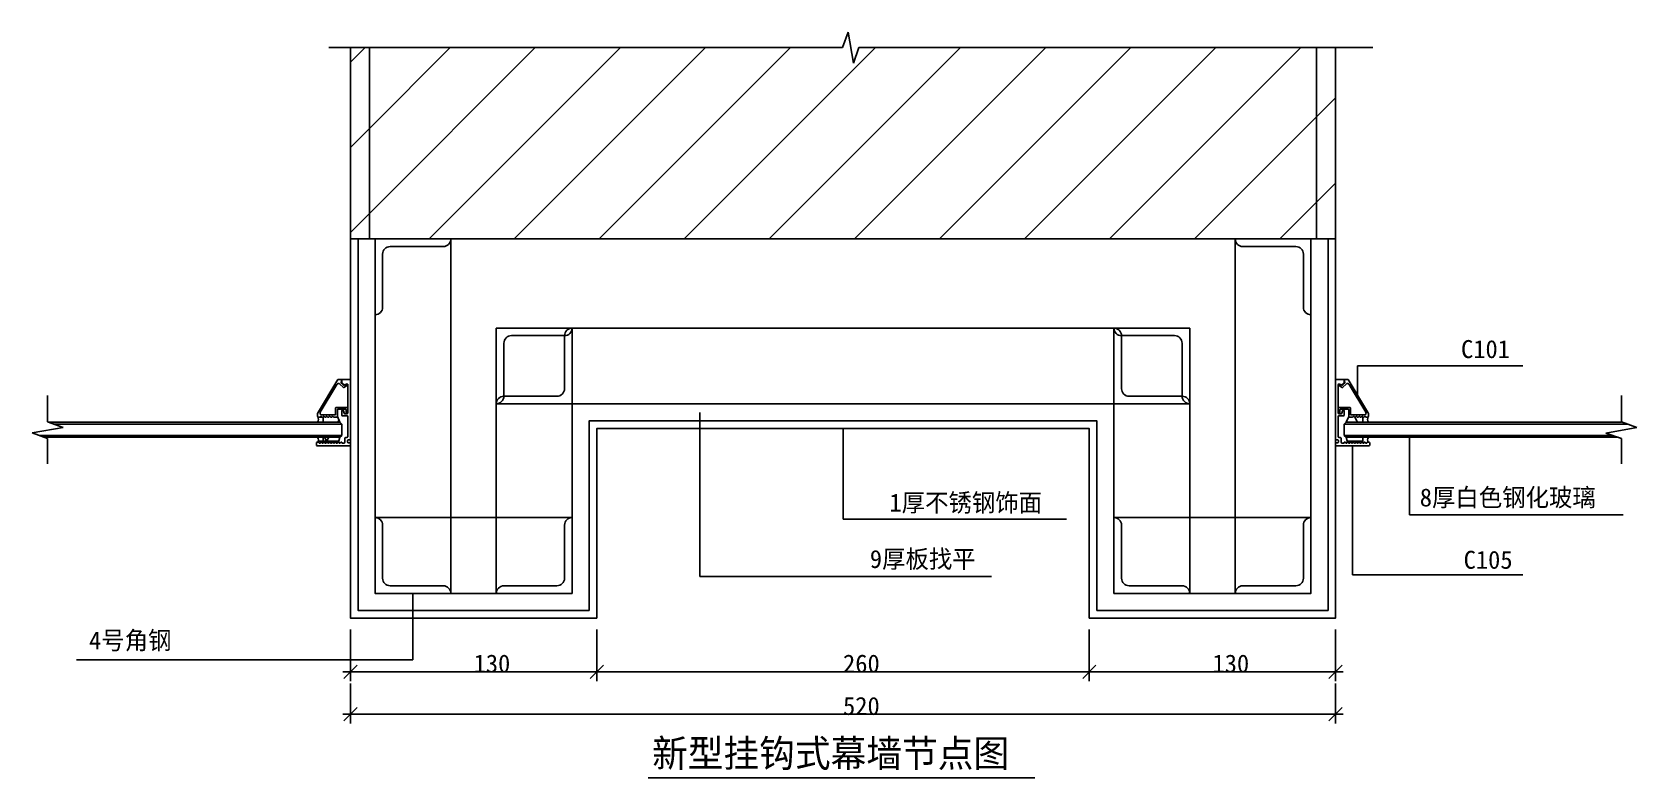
# Model space of a CAD drawing. Header units: metres. Extents: x 113293 to 114169, y 39510 to 40661.
# Drawn here: x 113313 to 114160, y 39510 to 39903 of the extents above; entities that cross this region are included whole.
import ezdxf

# ---------------------------------------------------------------- set-up
doc = ezdxf.new("R2010")
doc.units = ezdxf.units.M
doc.layers.add('DOTE', color=1, linetype='Continuous')
doc.layers.add('PUB_DIM', color=3, linetype='Continuous')
pattern_1 = [(45, (0, 0), (-22.45064, 22.45064), [])]

# ---------------------------------------------------------------- blocks, each defined once
blk = doc.blocks.new('_ArchTick')
blk.add_line((-0.58, 0), (0.58, 0))
at = {"color": 0, "linetype": 'ByBlock'}
blk.add_lwpolyline([(-0.5, -0.5), (0.5, 0.5)], dxfattribs=at)

msp = doc.modelspace()

# ---------------------------------------------------------------- hatches: boundary and pattern name
at = {"layer": 'PUB_DIM'}
h = msp.add_hatch(dxfattribs=at)
h.set_pattern_fill('钢筋混凝土', scale=10)
h.set_pattern_definition(pattern_1)
h.paths.add_polyline_path([(113990.63, 39794.21), (113990.63, 39895.22), (113747.07, 39895.22), (113745.58, 39891.02), (113744.1, 39899.42), (113742.57, 39895.22), (113490.63, 39895.22), (113490.63, 39794.21)])
h = msp.add_hatch(dxfattribs=at)
h.set_pattern_fill('粉刷', scale=10)
h.set_pattern_definition(pattern_1)
h.paths.add_polyline_path([(113990.63, 39794.21), (114000.63, 39794.21), (114000.63, 39895.22), (113990.63, 39895.22)])
h.paths.add_polyline_path([(113490.63, 39895.22), (113480.63, 39895.22), (113480.63, 39794.21), (113490.63, 39794.21)])
h = msp.add_hatch(dxfattribs=at)
h.set_pattern_fill('DASH', scale=2)
h.paths.add_polyline_path([(113463.46, 39700.16, -0.31), (113463.22, 39697.56), (113466.31, 39697.56), (113466.31, 39700.19, -0.25), (113466.23, 39700.36, -0.53), (113465.96, 39700.17), (113465, 39700.55, 0.53), (113464.73, 39700.36, -0.41), (113464.53, 39700.16)])
h = msp.add_hatch(dxfattribs=at)
h.set_pattern_fill('NET3', scale=5)
h.paths.add_polyline_path([(113471.63, 39687.08), (113471.63, 39686.66, 0.56), (113471.92, 39686.48), (113473.13, 39687.08), (113473.13, 39686.66, 0.56), (113473.42, 39686.48), (113474.34, 39686.94), (113475.03, 39689.56), (113466.31, 39689.56), (113466.31, 39686.68), (113467.13, 39687.08), (113467.13, 39686.66, 0.56), (113467.42, 39686.48), (113468.63, 39687.08), (113468.63, 39686.66, 0.56), (113468.92, 39686.48), (113470.13, 39687.08), (113470.13, 39686.66, 0.56), (113470.42, 39686.48)])
h.paths.add_polyline_path([(113475.03, 39697.56), (113473.73, 39700.56, -0.41), (113473.33, 39700.16), (113471.99, 39700.16), (113471, 39700.55, 0.53), (113470.73, 39700.36, -0.53), (113470.46, 39700.17), (113469.5, 39700.55, 0.53), (113469.23, 39700.36, -0.53), (113468.96, 39700.17), (113468, 39700.55, 0.53), (113467.73, 39700.36, -0.53), (113467.46, 39700.17), (113466.5, 39700.55, 0.25), (113466.31, 39700.53), (113466.31, 39697.56)])
h = msp.add_hatch(dxfattribs=at)
h.set_pattern_fill('NET3', scale=5)
h.paths.add_polyline_path([(114009.63, 39687.08), (114009.63, 39686.66, -0.56), (114009.34, 39686.48), (114008.13, 39687.08), (114008.13, 39686.66, -0.56), (114007.84, 39686.48), (114006.92, 39686.94), (114006.22, 39689.56), (114014.94, 39689.56), (114014.94, 39686.68), (114014.13, 39687.08), (114014.13, 39686.66, -0.56), (114013.84, 39686.48), (114012.63, 39687.08), (114012.63, 39686.66, -0.56), (114012.34, 39686.48), (114011.13, 39687.08), (114011.13, 39686.66, -0.56), (114010.84, 39686.48)])
h.paths.add_polyline_path([(114006.22, 39697.56), (114007.53, 39700.56, 0.41), (114007.93, 39700.16), (114009.26, 39700.16), (114010.25, 39700.55, -0.53), (114010.53, 39700.36, 0.53), (114010.8, 39700.17), (114011.75, 39700.55, -0.53), (114012.03, 39700.36, 0.53), (114012.3, 39700.17), (114013.25, 39700.55, -0.53), (114013.53, 39700.36, 0.53), (114013.8, 39700.17), (114014.75, 39700.55, -0.25), (114014.94, 39700.53), (114014.94, 39697.56)])
h = msp.add_hatch(dxfattribs=at)
h.set_pattern_fill('DASH', scale=2)
h.paths.add_polyline_path([(114017.79, 39700.16, 0.31), (114018.04, 39697.56), (114014.94, 39697.56), (114014.94, 39700.19, 0.25), (114015.03, 39700.36, 0.53), (114015.3, 39700.17), (114016.25, 39700.55, -0.53), (114016.53, 39700.36, 0.41), (114016.73, 39700.16)])
h = msp.add_hatch(dxfattribs=at)
h.set_pattern_fill('DASH', scale=2)
h.paths.add_polyline_path([(113465.34, 39686.94, -0.56), (113465.63, 39686.76), (113465.63, 39686.66, 0.56), (113465.92, 39686.48), (113466.31, 39686.68), (113466.31, 39689.56), (113463.33, 39689.56, -0.3), (113463.37, 39686.96), (113463.93, 39686.96, -0.41), (113464.13, 39686.76), (113464.13, 39686.66, 0.56), (113464.42, 39686.48)])
h = msp.add_hatch(dxfattribs=at)
h.set_pattern_fill('DASH', scale=2)
h.paths.add_polyline_path([(114015.92, 39686.94, 0.56), (114015.63, 39686.76), (114015.63, 39686.66, -0.56), (114015.34, 39686.48), (114014.94, 39686.68), (114014.94, 39689.56), (114017.93, 39689.56, 0.3), (114017.88, 39686.96), (114017.33, 39686.96, 0.41), (114017.13, 39686.76), (114017.13, 39686.66, -0.56), (114016.84, 39686.48)])

# ---------------------------------------------------------------- linework, layer by layer
msp.add_line((113637.86, 39509.87), (113841.82, 39509.87))
at = {"layer": 'DOTE'}
for p, q in [((113533.63, 39794.21), (113533.63, 39607.21)), ((113947.63, 39794.21), (113947.63, 39607.21)), ((113493.63, 39647.21), (113493.63, 39754.21)), ((113987.63, 39647.21), (113987.63, 39754.21)), ((113597.63, 39747.21), (113883.63, 39747.21)), ((113557.63, 39707.21), (113557.63, 39607.21)), ((113597.63, 39707.21), (113883.63, 39707.21)), ((113923.63, 39707.21), (113923.63, 39607.21)), ((113475.03, 39697.56), (113321.24, 39697.56)), ((113475.03, 39697.56), (113476.03, 39696.56)), ((113476.03, 39696.56), (113475.03, 39697.56)), ((113476.03, 39696.56), (113476.03, 39690.56)), ((113476.03, 39696.56), (113476.03, 39690.93)), ((114005.22, 39696.56), (114006.22, 39697.56)), ((114006.22, 39697.56), (114005.22, 39696.56)), ((114005.22, 39696.56), (114005.22, 39690.93)), ((114005.22, 39696.56), (114005.22, 39690.56)), ((114006.22, 39697.56), (114151.48, 39697.56)), ((113475.03, 39689.56), (113319.15, 39689.56)), ((113476.03, 39690.56), (113475.03, 39689.56)), ((113476.03, 39690.56), (113475.03, 39689.56)), ((114005.22, 39690.56), (114006.22, 39689.56)), ((114005.22, 39690.56), (114006.22, 39689.56)), ((114006.22, 39689.56), (114149.71, 39689.56)), ((113493.63, 39647.21), (113597.63, 39647.21)), ((113883.63, 39647.21), (113987.63, 39647.21))]:
    msp.add_line(p, q, dxfattribs=at)
msp.add_lwpolyline([(113490.63, 39895.22), (113490.63, 39794.21), (113990.63, 39794.21), (113990.63, 39895.22)], dxfattribs=at)
for points in [[(113493.63, 39794.21), (113493.63, 39754.21), (113493.63, 39754.21, 0.41), (113497.63, 39758.21), (113497.63, 39786.21, -0.41), (113501.63, 39790.21), (113529.63, 39790.21, 0.41), (113533.63, 39794.21), (113533.63, 39794.21)], [(113987.63, 39794.21), (113987.63, 39754.21), (113987.63, 39754.21, -0.41), (113983.63, 39758.21), (113983.63, 39786.21, 0.41), (113979.63, 39790.21), (113951.63, 39790.21, -0.41), (113947.63, 39794.21), (113947.63, 39794.21)], [(113597.63, 39707.21), (113597.63, 39747.21), (113597.63, 39747.21, 0.41), (113593.63, 39743.21), (113593.63, 39715.21, -0.41), (113589.63, 39711.21), (113561.63, 39711.21, 0.41), (113557.63, 39707.21), (113557.63, 39707.21)], [(113557.63, 39747.21), (113597.63, 39747.21), (113597.63, 39747.21, -0.41), (113593.63, 39743.21), (113565.63, 39743.21, 0.41), (113561.63, 39739.21), (113561.63, 39711.21, -0.41), (113557.63, 39707.21), (113557.63, 39707.21)], [(113883.63, 39707.21), (113883.63, 39747.21), (113883.63, 39747.21, -0.41), (113887.63, 39743.21), (113887.63, 39715.21, 0.41), (113891.63, 39711.21), (113919.63, 39711.21, -0.41), (113923.63, 39707.21), (113923.63, 39707.21)], [(113923.63, 39747.21), (113883.63, 39747.21), (113883.63, 39747.21, 0.41), (113887.63, 39743.21), (113915.63, 39743.21, -0.41), (113919.63, 39739.21), (113919.63, 39711.21, 0.41), (113923.63, 39707.21), (113923.63, 39707.21)], [(113474.63, 39686.66), (113474.63, 39686.76, 0.56), (113474.34, 39686.94), (113473.42, 39686.48, -0.56), (113473.13, 39686.66), (113473.13, 39686.76, 0.56), (113472.84, 39686.94), (113471.92, 39686.48, -0.56), (113471.63, 39686.66), (113471.63, 39686.76, 0.56), (113471.34, 39686.94), (113470.42, 39686.48, -0.56), (113470.13, 39686.66), (113470.13, 39686.76, 0.56), (113469.84, 39686.94), (113468.92, 39686.48, -0.56), (113468.63, 39686.66), (113468.63, 39686.76, 0.56), (113468.34, 39686.94), (113467.42, 39686.48, -0.56), (113467.13, 39686.66), (113467.13, 39686.76, 0.56), (113466.84, 39686.94), (113465.92, 39686.48, -0.56), (113465.63, 39686.66), (113465.63, 39686.76, 0.56), (113465.34, 39686.94), (113464.42, 39686.48, -0.56), (113464.13, 39686.66), (113464.13, 39686.76, 0.41), (113463.93, 39686.96), (113463.13, 39686.96, 0.41), (113462.63, 39686.46), (113462.63, 39685.56, 0.41), (113463.03, 39685.16), (113480.23, 39685.16, 0.41), (113480.63, 39685.56), (113480.63, 39686.26, 0.41), (113480.23, 39686.66), (113479.53, 39686.66, -0.41), (113479.13, 39687.06), (113479.13, 39687.86, -0.41), (113479.53, 39688.26), (113480.23, 39688.26, 0.41), (113480.63, 39688.66), (113480.63, 39719.76, 0.41), (113480.23, 39720.16), (113476.43, 39720.16, 0.41), (113476.03, 39719.76), (113476.03, 39718.69, 0.2), (113476.14, 39718.41), (113477.08, 39717.47, 0.34), (113478.05, 39717.35), (113478.63, 39717.68, -0.58), (113479.23, 39717.33), (113479.23, 39702.36, -0.41), (113478.83, 39701.96), (113477.74, 39701.96, -0.34), (113477.35, 39702.26), (113477.01, 39703.58, 0.88), (113476.03, 39703.46), (113476.03, 39701.36, 0.41), (113476.43, 39700.96), (113478.83, 39700.96, -0.41), (113479.23, 39700.56), (113479.23, 39689.86, -0.41), (113478.83, 39689.46), (113478.13, 39689.46, 0.41), (113477.73, 39689.06), (113477.73, 39686.96, -0.41), (113477.23, 39686.46), (113476.33, 39686.46, -0.41), (113476.13, 39686.66), (113476.13, 39686.76, 0.56), (113475.84, 39686.94), (113474.92, 39686.48, -0.56)], [(113474.14, 39720.16, 0.26), (113473.97, 39720.06), (113463.26, 39702.21, 0.14), (113463.23, 39702.1), (113463.23, 39700.66, 0.41), (113463.73, 39700.16), (113464.53, 39700.16, 0.41), (113464.73, 39700.36, -0.53), (113465, 39700.55), (113465.96, 39700.17, 0.53), (113466.23, 39700.36, -0.53), (113466.5, 39700.55), (113467.46, 39700.17, 0.53), (113467.73, 39700.36, -0.53), (113468, 39700.55), (113468.96, 39700.17, 0.53), (113469.23, 39700.36, -0.53), (113469.5, 39700.55), (113470.46, 39700.17, 0.53), (113470.73, 39700.36, -0.53), (113471, 39700.55), (113471.96, 39700.17, 0.09), (113472.03, 39700.16), (113473.33, 39700.16, 0.41), (113473.73, 39700.56), (113473.73, 39704.06, -0.41), (113474.13, 39704.46), (113477.93, 39704.46, -0.41), (113478.33, 39704.06), (113478.33, 39702.36, 0.41), (113478.73, 39701.96), (113478.83, 39701.96, 0.41), (113479.23, 39702.36), (113479.23, 39704.96, 0.41), (113478.83, 39705.36), (113473.23, 39705.36, 0.41), (113472.83, 39704.96), (113472.83, 39701.76, -0.41), (113472.43, 39701.36), (113465.56, 39701.36, -0.58), (113464.71, 39702.87), (113473.47, 39717.48, -0.49), (113475.03, 39717.67), (113476.75, 39715.95, 0.34), (113477.23, 39715.89), (113478.63, 39716.7, 0.27), (113478.83, 39717.04), (113478.83, 39717.16, 0.58), (113478.23, 39717.5), (113477.38, 39717.01, -0.34), (113476.89, 39717.08), (113475.91, 39718.06, -0.24), (113475.8, 39718.42), (113476.02, 39719.69, 0.47), (113475.63, 39720.16)], [(114006.63, 39686.66), (114006.63, 39686.76, -0.56), (114006.92, 39686.94), (114007.84, 39686.48, 0.56), (114008.13, 39686.66), (114008.13, 39686.76, -0.56), (114008.42, 39686.94), (114009.34, 39686.48, 0.56), (114009.63, 39686.66), (114009.63, 39686.76, -0.56), (114009.92, 39686.94), (114010.84, 39686.48, 0.56), (114011.13, 39686.66), (114011.13, 39686.76, -0.56), (114011.42, 39686.94), (114012.34, 39686.48, 0.56), (114012.63, 39686.66), (114012.63, 39686.76, -0.56), (114012.92, 39686.94), (114013.84, 39686.48, 0.56), (114014.13, 39686.66), (114014.13, 39686.76, -0.56), (114014.42, 39686.94), (114015.34, 39686.48, 0.56), (114015.63, 39686.66), (114015.63, 39686.76, -0.56), (114015.92, 39686.94), (114016.84, 39686.48, 0.56), (114017.13, 39686.66), (114017.13, 39686.76, -0.41), (114017.33, 39686.96), (114018.13, 39686.96, -0.41), (114018.63, 39686.46), (114018.63, 39685.56, -0.41), (114018.23, 39685.16), (114001.03, 39685.16, -0.41), (114000.63, 39685.56), (114000.63, 39686.26, -0.41), (114001.03, 39686.66), (114001.73, 39686.66, 0.41), (114002.13, 39687.06), (114002.13, 39687.86, 0.41), (114001.73, 39688.26), (114001.03, 39688.26, -0.41), (114000.63, 39688.66), (114000.63, 39719.76, -0.41), (114001.03, 39720.16), (114004.83, 39720.16, -0.41), (114005.23, 39719.76), (114005.23, 39718.69, -0.2), (114005.11, 39718.41), (114004.17, 39717.47, -0.34), (114003.21, 39717.35), (114002.63, 39717.68, 0.58), (114002.03, 39717.33), (114002.03, 39702.36, 0.41), (114002.43, 39701.96), (114003.52, 39701.96, 0.34), (114003.9, 39702.26), (114004.24, 39703.58, -0.88), (114005.23, 39703.46), (114005.23, 39701.36, -0.41), (114004.83, 39700.96), (114002.43, 39700.96, 0.41), (114002.03, 39700.56), (114002.03, 39689.86, 0.41), (114002.43, 39689.46), (114003.13, 39689.46, -0.41), (114003.53, 39689.06), (114003.53, 39686.96, 0.41), (114004.03, 39686.46), (114004.93, 39686.46, 0.41), (114005.13, 39686.66), (114005.13, 39686.76, -0.56), (114005.42, 39686.94), (114006.34, 39686.48, 0.56)], [(114007.11, 39720.16, -0.26), (114007.29, 39720.06), (114018, 39702.21, -0.14), (114018.03, 39702.1), (114018.03, 39700.66, -0.41), (114017.53, 39700.16), (114016.73, 39700.16, -0.41), (114016.53, 39700.36, 0.53), (114016.25, 39700.55), (114015.3, 39700.17, -0.53), (114015.03, 39700.36, 0.53), (114014.75, 39700.55), (114013.8, 39700.17, -0.53), (114013.53, 39700.36, 0.53), (114013.25, 39700.55), (114012.3, 39700.17, -0.53), (114012.03, 39700.36, 0.53), (114011.75, 39700.55), (114010.8, 39700.17, -0.53), (114010.53, 39700.36, 0.53), (114010.25, 39700.55), (114009.3, 39700.17, -0.09), (114009.23, 39700.16), (114007.93, 39700.16, -0.41), (114007.53, 39700.56), (114007.53, 39704.06, 0.41), (114007.13, 39704.46), (114003.33, 39704.46, 0.41), (114002.93, 39704.06), (114002.93, 39702.36, -0.41), (114002.53, 39701.96), (114002.43, 39701.96, -0.41), (114002.03, 39702.36), (114002.03, 39704.96, -0.41), (114002.43, 39705.36), (114008.03, 39705.36, -0.41), (114008.43, 39704.96), (114008.43, 39701.76, 0.41), (114008.83, 39701.36), (114015.69, 39701.36, 0.58), (114016.55, 39702.87), (114007.79, 39717.48, 0.49), (114006.22, 39717.67), (114004.51, 39715.95, -0.34), (114004.03, 39715.89), (114002.63, 39716.7, -0.27), (114002.43, 39717.04), (114002.43, 39717.16, -0.58), (114003.03, 39717.5), (114003.88, 39717.01, 0.34), (114004.36, 39717.08), (114005.35, 39718.06, 0.24), (114005.46, 39718.42), (114005.23, 39719.69, -0.47), (114005.63, 39720.16)], [(113493.63, 39607.21), (113493.63, 39647.21), (113493.63, 39647.21, -0.41), (113497.63, 39643.21), (113497.63, 39615.21, 0.41), (113501.63, 39611.21), (113529.63, 39611.21, -0.41), (113533.63, 39607.21), (113533.63, 39607.21)], [(113597.63, 39607.21), (113597.63, 39647.21), (113597.63, 39647.21, 0.41), (113593.63, 39643.21), (113593.63, 39615.21, -0.41), (113589.63, 39611.21), (113561.63, 39611.21, 0.41), (113557.63, 39607.21), (113557.63, 39607.21)], [(113883.63, 39607.21), (113883.63, 39647.21), (113883.63, 39647.21, -0.41), (113887.63, 39643.21), (113887.63, 39615.21, 0.41), (113891.63, 39611.21), (113919.63, 39611.21, -0.41), (113923.63, 39607.21), (113923.63, 39607.21)], [(113987.63, 39607.21), (113987.63, 39647.21), (113987.63, 39647.21, 0.41), (113983.63, 39643.21), (113983.63, 39615.21, -0.41), (113979.63, 39611.21), (113951.63, 39611.21, 0.41), (113947.63, 39607.21), (113947.63, 39607.21)]]:
    msp.add_lwpolyline(points, format="xyb", close=True, dxfattribs=at)
at = {"layer": 'PUB_DIM'}
for p, q in [((113740.31, 39895.22), (113743.28, 39903.37)), ((113743.28, 39903.37), (113746.16, 39887.02)), ((113469.3, 39895.22), (113740.31, 39895.22)), ((113746.16, 39887.02), (113749.06, 39895.19)), ((113749.06, 39895.19), (114020.34, 39895.22)), ((114012.17, 39727.33), (114099.52, 39727.33)), ((114012.17, 39710.17), (114012.17, 39727.33)), ((113320.75, 39697.74), (113320.75, 39711.56)), ((114151.48, 39697.69), (114151.48, 39711.56)), ((113665.08, 39702.71), (113665.08, 39616.12)), ((113328.95, 39694.77), (113312.6, 39691.88)), ((113320.75, 39697.74), (113328.95, 39694.77)), ((113476.03, 39696.56), (113324, 39696.56)), ((113466.31, 39700.53), (113466.31, 39697.56)), ((113473.73, 39700.56), (113475.03, 39697.56)), ((113740.63, 39694.21), (113740.63, 39646.3)), ((114005.22, 39696.56), (114154.59, 39696.56)), ((114007.53, 39700.56), (114006.22, 39697.56)), ((114014.94, 39700.53), (114014.94, 39697.56)), ((114159.67, 39694.71), (114143.32, 39691.83)), ((114151.48, 39697.69), (114159.67, 39694.71)), ((113312.6, 39691.88), (113320.75, 39688.99)), ((113476.03, 39690.56), (113316.33, 39690.56)), ((113320.75, 39675.56), (113320.75, 39688.99)), ((113466.31, 39689.56), (113466.31, 39686.68)), ((113475.03, 39689.56), (113474.34, 39686.94)), ((114005.22, 39690.56), (114146.89, 39690.56)), ((114006.22, 39689.56), (114006.92, 39686.94)), ((114014.94, 39689.56), (114014.94, 39686.68)), ((114039.63, 39689.56), (114039.63, 39648.63)), ((114143.32, 39691.83), (114151.48, 39688.93)), ((114151.48, 39675.56), (114151.48, 39688.93)), ((114009.63, 39685.16), (114009.63, 39616.98)), ((113740.63, 39646.3), (113858.61, 39646.3)), ((114039.63, 39648.63), (114152.42, 39648.63)), ((113665.08, 39616.12), (113819, 39616.12)), ((114009.63, 39616.98), (114099.52, 39616.98)), ((113513.63, 39607.21), (113513.63, 39572.09)), ((113480.63, 39588.21), (113480.63, 39560.9)), ((113610.63, 39588.21), (113610.63, 39560.9)), ((113610.63, 39588.21), (113610.63, 39560.9)), ((113870.63, 39588.21), (113870.63, 39560.9)), ((113870.63, 39588.21), (113870.63, 39560.9)), ((114000.63, 39588.21), (114000.63, 39560.9)), ((113513.63, 39572.09), (113335.99, 39572.09)), ((113480.63, 39565.9), (113610.63, 39565.9)), ((113480.63, 39559.62), (113480.63, 39538.52)), ((113610.63, 39565.9), (113870.63, 39565.9)), ((113870.63, 39565.9), (114000.63, 39565.9)), ((114000.63, 39559.62), (114000.63, 39538.52)), ((113480.63, 39543.52), (114000.63, 39543.52))]:
    msp.add_line(p, q, dxfattribs=at)
for points in [[(113480.63, 39895.22), (113480.63, 39794.21), (113490.63, 39794.21)], [(113990.63, 39794.21), (114000.63, 39794.21), (114000.63, 39895.22)], [(114000.63, 39794.21), (114000.63, 39594.21), (113870.63, 39594.21), (113870.63, 39694.21), (113610.63, 39694.21), (113610.63, 39594.21), (113480.63, 39594.21), (113480.63, 39794.21)], [(113996.63, 39794.21), (113996.63, 39598.21), (113874.63, 39598.21), (113874.63, 39698.21), (113606.63, 39698.21), (113606.63, 39598.21), (113484.63, 39598.21), (113484.63, 39794.21)], [(113987.63, 39794.21), (113987.63, 39607.21), (113883.63, 39607.21), (113883.63, 39707.21), (113597.63, 39707.21), (113597.63, 39607.21), (113493.63, 39607.21), (113493.63, 39794.21)]]:
    msp.add_lwpolyline(points, dxfattribs=at)
for centre, start, end in [((113461.41, 39699.04), 320.59, 32.79), ((114019.84, 39699.04), 147.21, 219.41), ((113461.41, 39688.22), 327.21, 34.9), ((114019.84, 39688.22), 145.1, 212.79)]:
    msp.add_arc(centre, 2.33, start, end, dxfattribs=at)

# ---------------------------------------------------------------- block references
at = {"layer": 'PUB_DIM', "xscale": 7, "yscale": 7, "zscale": 7, "rotation": 180}
for p in [(113480.63, 39565.9), (113610.63, 39565.9), (113870.63, 39565.9), (113480.63, 39543.52)]:
    msp.add_blockref('_ArchTick', p, dxfattribs=at)
at = {"layer": 'PUB_DIM', "xscale": 7, "yscale": 7, "zscale": 7}
for p in [(113610.63, 39565.9), (113870.63, 39565.9), (114000.63, 39565.9), (114000.63, 39543.52)]:
    msp.add_blockref('_ArchTick', p, dxfattribs=at)

# ---------------------------------------------------------------- texts
at = {"layer": 'PUB_DIM'}
for s, height, p in [('C101', 9.5, (114066.83, 39731.37)), ('1厚不锈钢饰面', 9.5, (113765.13, 39650.37)), ('8厚白色钢化玻璃', 9.5, (114045.06, 39653.1)), ('9厚板找平', 9.5, (113754.79, 39620.62)), ('C105', 9.5, (114068.2, 39620.2)), ('4号角钢', 9.5, (113342.67, 39577.68)), ('新型挂钩式幕墙节点图', 14.5, (113639.84, 39515.59))]:
    msp.add_text(s, height=height, dxfattribs=at).set_placement(p)
at = {"layer": 'PUB_DIM', "char_height": 9.5, "attachment_point": 1}
for s, insert in [('\\A1;130', (113545.63, 39574.97)), ('\\A1;260', (113740.63, 39574.97)), ('\\A1;130', (113935.63, 39574.97)), ('\\A1;520', (113740.63, 39552.59))]:
    msp.add_mtext(s, dxfattribs=dict(at, insert=insert))

doc.saveas('drawing.dxf')
